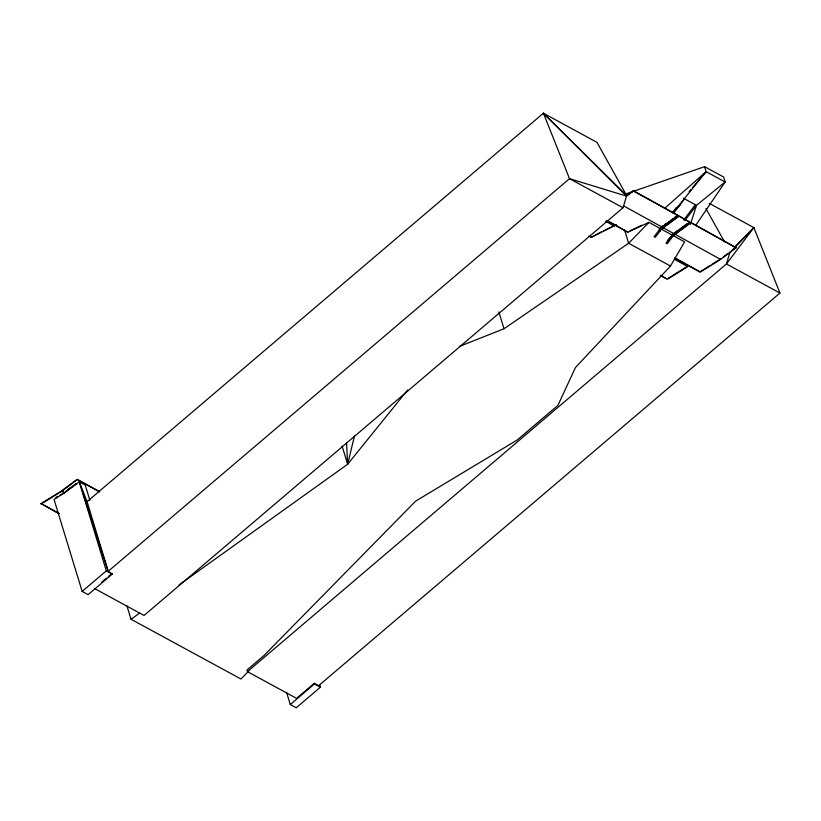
<?xml version="1.0" encoding="UTF-8"?>
<svg xmlns="http://www.w3.org/2000/svg" width="821" height="821" viewBox="0 0 821 821"><rect width="100%" height="100%" fill="white"/><g stroke="black" fill="none" stroke-linecap="round" stroke-linejoin="round"><path stroke-width="1.23" d="M94.353 588.452L144.044 615.452L623.026 207.754L626.68 195.583L596.939 142.32L543.42 113.226L87.077 501.652L108.208 571.313L112.251 574.095L88.114 594.65L82.162 591.418L54.042 499.425L64.561 492.877L79.298 481.824L85.24 485.057L89.848 500.235M709.262 203.362L753.863 227.602L779.95 293.046L318.64 685.689L314.227 683.288L296.545 698.343L247.439 671.65L726.431 263.952L730.074 251.852M179.019 584.921L347.652 464.255L354.549 435.633M690.461 224.307L696.495 205.332L725.138 181.985L723.619 177.018L704.582 166.673L625.51 194.054M247.439 671.65L246.947 670.039L264.085 655.445L415.59 501.179L517.271 439.943L557.921 405.348L575.429 367.572L670.5 266.035L684.611 241.877L673.323 235.699L667.175 243.755L666.036 243.139L672.194 235.073L689.753 222.152L678.916 215.841L662.106 228.289L665.985 223.22M695.88 225.128L725.138 181.985L706.101 171.64L704.582 166.673M734.477 247.367L753.863 227.602L726.431 263.952L779.95 293.046M623.026 207.754L569.507 178.67L543.42 113.226L626.68 195.583L633.278 190.636L677.787 215.225L660.3 228.566L654.121 236.664L655.25 237.279L661.428 229.182L679.039 216.241L689.753 222.152M672.604 212.444L675.704 208.39M673.733 213.06L684.581 198.856M683.729 219.956L695.366 204.716M677.109 230.732L674 234.806L690.759 222.388L736.15 247.778L720.612 259.436L700.159 272.151L674.493 257.979M684.868 220.572L696.495 205.332L683.452 198.241M660.977 227.674L662.568 225.703M672.861 212.926L706.101 171.64L665.031 208M342.121 446.162L347.652 464.255L407.627 389.996M689.117 191.591L690.728 189.692M692.349 187.783L706.101 171.64M730.013 252.386L753.863 227.602M660.3 228.566L648.949 222.358L628.629 243.283L504.002 328.749L459.75 346.288M248.784 671.034L240.953 679.008L131.032 619.26L126.906 605.785M667.401 240.656L670.86 236.725M82.162 591.418L106.309 570.862L79.298 481.824L87.077 501.652M101.804 582.11L106.453 578.148M108.321 576.568L112.036 573.397M319.646 684.786L320.385 687.218L296.248 707.774L290.295 704.541L314.443 683.985L314.227 683.288M99.515 491.533L77.102 479.259L61.565 490.907L41.05 503.591L59.102 513.813M99.639 491.923L77.225 479.649L61.678 491.307L41.173 503.991M65.413 491.758L76.127 483.723L73.1 485.827M79.298 481.824L108.208 571.313L569.507 178.67L626.618 196.127L633.402 191.036L677.91 215.615M662.249 226.883L666.139 223.969M668.078 222.512L672.933 218.868M674.872 217.411L677.787 215.225M677.007 231.235L672.871 234.18M678.957 229.777L686.725 223.948M673.323 235.699L690.882 222.778L736.15 247.778M723.363 256.891L728.155 253.289M733.05 249.625L736.027 247.388M131.032 619.26L139.765 613.01M57.993 496.346L55.972 497.752L58.086 496.438M68.061 489.326L71.088 487.222M675.745 208.103L679.993 205.342M60.21 495.114L64.438 492.487L61.565 490.907L64.561 492.877M668.253 278.268L687.629 266.22M660.7 275.692L667.288 279.335L687.752 266.62L674.38 259.241M675.488 258.204L700.036 271.761L709.724 265.737M711.879 264.403L720.489 259.046M589.006 236.099L591.233 237.331L616.458 224.718M601.475 231.85L591.233 237.331M603.784 230.722L612.989 226.206M630.056 230.752L641.642 225.323M607.191 220.818L627.86 232.23L648.949 222.358M670.5 266.035L628.629 243.283L624.545 229.921M106.309 570.862L112.251 574.095M314.443 683.985L320.385 687.218M661.428 229.182L672.194 235.073M41.05 503.591L58.979 513.412M623.426 205.763L662.373 227.273M663.501 227.899L674.215 233.821M675.344 234.437L720.612 259.436M607.078 220.418L627.86 232.23M605.59 221.249L614.262 226.042M660.577 275.292L666.077 278.329M543.42 113.226L626.618 196.127M705.916 208.513L724.502 241.856M659.212 229.11L659.961 231.563M498.86 311.918L504.002 328.749M286.55 692.288L290.295 704.541M346.534 442.56L347.652 464.255"/></g></svg>
